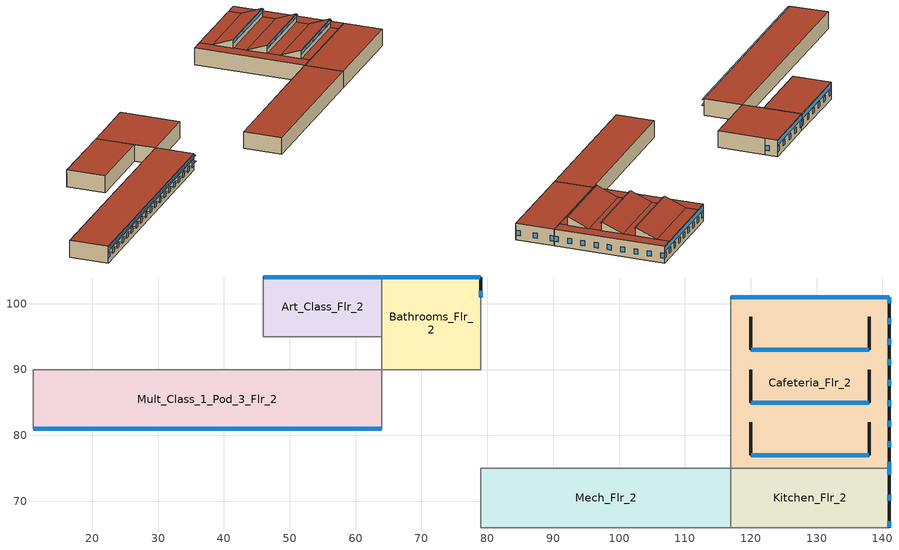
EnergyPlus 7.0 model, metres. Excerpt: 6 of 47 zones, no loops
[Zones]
Mult_Class_1_Pod_3_Flr_2
 floor to Mult_Class_1_Pod_3_Flr_1 (INT-FLOOR-TOPSIDE): 11,90 64,90 64,81 11,81 z4
 wall outside (Mass_R-13.3 ci_Ext-wall): 11,81 64,81 z4:8
 wall to Main_Corridor_Flr_2 (Standard_Int-Wall): 64,81 64,90 z4:8
 wall to Corridor_Pod_3_Flr_2 (Standard_Int-Wall): 64,90 11,90 z4:8
 wall to Corner_Class_1_Pod_3_Flr_2 (Standard_Int-Wall): 11,90 11,81 z4:8
 window (std_window_UValue_3.237_SHGC_0.390_VT_0.495): 11.05,81 11.96,81 / 13.94,81 14.85,81 / 16.83,81 17.74,81 / 19.71,81 20.63,81 / 22.6,81 23.52,81 / 25.49,81 26.4,81 / 28.38,81 29.29,81 / 31.27,81 32.18,81 / 34.15,81 35.07,81 / 37.04,81 37.96,81 / 39.93,81 40.85,81 / 42.82,81 43.73,81 / 45.71,81 46.62,81 / 48.6,81 49.51,81 / 51.48,81 52.4,81 / 54.37,81 55.29,81 / 57.26,81 58.17,81 / 60.15,81 61.06,81 / 63.04,81 63.95,81 z5.1:6.32
 window (daylight_window_UValue_3.237_SHGC_0.390_VT_0.495): 11.05,81 63.95,81 z6.8:7.8
 roof outside (IEAD_R-30 ci_Roof): 11,81 64,81 64,90 11,90 z8
Art_Class_Flr_2
 floor to Mult_Class_2_Pod_3_Flr_1 (INT-FLOOR-TOPSIDE): 46,104 64,104 64,95 46,95 z4
 wall outside (Mass_R-13.3 ci_Ext-wall): 64,104 46,104 z4:8
 wall to Corridor_Pod_3_Flr_2 (Standard_Int-Wall): 46,95 64,95 z4:8
 wall to Bathrooms_Flr_2 (Standard_Int-Wall): 64,95 64,104 z4:8
 wall to Mult_Class_2_Pod_3_Flr_2 (Standard_Int-Wall): 46,104 46,95 z4:8
 window (std_window_UValue_3.237_SHGC_0.490_VT_0.622): 63.95,104 63.04,104 / 60.55,104 59.64,104 / 57.16,104 56.24,104 / 53.76,104 52.84,104 / 50.36,104 49.45,104 / 46.96,104 46.05,104 z5.1:6.32
 window (daylight_window_UValue_3.237_SHGC_0.490_VT_0.622): 63.95,104 46.05,104 z6.79:7.8
 roof outside (IEAD_R-30 ci_Roof): 46,95 64,95 64,104 46,104 z8
Bathrooms_Flr_2
 floor to Bathrooms_Flr_1 (INT-FLOOR-TOPSIDE): 64,104 79,104 79,90 64,90 z4
 wall outside (Mass_R-13.3 ci_Ext-wall): 79,101 79,104 64,104 z4:8
 wall to Main_Corridor_Flr_2 (Standard_Int-Wall): 64,90 79,90 z4:8
 wall to Auditorium_Flr_1 (Standard_Int-Wall): 79,90 79,101 z4:8
 wall to Corridor_Pod_3_Flr_2 (Standard_Int-Wall): 64,95 64,90 z4:8
 window (std_window_UValue_3.237_SHGC_0.390_VT_0.495_east): 79,101.05 79,101.96 z5.1:6.32
 window (std_window_UValue_3.237_SHGC_0.490_VT_0.622): 78.95,104 78.04,104 / 75.45,104 74.54,104 / 71.96,104 71.04,104 / 68.46,104 67.55,104 / 64.96,104 64.05,104 z5.1:6.32
 window (daylight_window_UValue_3.237_SHGC_0.490_VT_0.622): 78.95,104 64.05,104 z6.79:7.8
 roof outside (IEAD_R-30 ci_Roof): 64,90 79,90 79,104 64,104 z8
Mech_Flr_2
 floor to Mech_Flr_1 (INT-FLOOR-TOPSIDE): 79,75 117,75 117,66 79,66 z4
 wall to Gym_Flr_1 (Standard_Int-Wall): 79,66 117,66 z4:8
 wall to Kitchen_Flr_2 (Standard_Int-Wall): 117,66 117,75 z4:8
 wall to Auditorium_Flr_1 (Standard_Int-Wall): 117,75 79,75 z4:8
 wall to Main_Corridor_Flr_2 (Standard_Int-Wall): 79,75 79,66 z4:8
 roof outside (IEAD_R-30 ci_Roof): 79,66 117,66 117,75 79,75 z8
Kitchen_Flr_2
 floor to Library_Flr_1 (INT-FLOOR-TOPSIDE): 117,75 141,75 141,66 117,66 z4
 wall outside (Mass_R-13.3 ci_Ext-wall): 141,66 141,75 z4:8
 wall to Aux_Gym_Flr_1 (Standard_Int-Wall): 117,66 141,66 z4:8
 wall to Cafeteria_Flr_2 (Standard_Int-Wall): 141,75 117,75 z4:8
 window (std_window_UValue_3.237_SHGC_0.390_VT_0.495_east): 141,66.05 141,66.96 / 141,70.04 141,70.96 / 141,74.04 141,74.95 z5.1:6.32
 roof outside (IEAD_R-30 ci_Roof): 117,66 141,66 141,75 117,75 z8
Cafeteria_Flr_2
 floor to Library_Flr_1 (INT-FLOOR-TOPSIDE): 117,101 141,101 141,75 117,75 z4
 wall outside (Mass_R-13.3 ci_Ext-wall): 141,75 141,101 117,101 z4:8; 120,77 138,77 / 120,85 138,85 / 120,93 138,93 z8:10; 138,77,10 138,77,8 138,82,8; 120,82,8 120,77,8 120,77,10; 138,85,10 138,85,8 138,90,8; 120,90,8 120,85,8 120,85,10; 138,93,10 138,93,8 138,98,8; 120,98,8 120,93,8 120,93,10
 wall to Auditorium_Flr_1 (Standard_Int-Wall): 117,101 117,75 z4:8
 window (std_window_UValue_3.237_SHGC_0.390_VT_0.495_east): 141,75.05 141,75.96 / 141,78.17 141,79.09 / 141,81.3 141,82.21 / 141,84.42 141,85.33 / 141,87.54 141,88.46 / 141,90.67 141,91.58 / 141,93.79 141,94.7 / 141,96.91 141,97.83 / 141,100.04 141,100.95 z5.1:6.32
 window (std_window_UValue_3.237_SHGC_0.490_VT_0.622): 140.95,101 140.04,101 / 138.08,101 137.16,101 / 135.2,101 134.29,101 / 132.33,101 131.42,101 / 129.46,101 128.54,101 / 126.58,101 125.67,101 / 123.71,101 122.8,101 / 120.84,101 119.92,101 / 117.96,101 117.05,101 z5.1:6.32
 window (daylight_window_UValue_3.237_SHGC_0.490_VT_0.622): 140.95,101 117.05,101 z6.8:7.8
 window (std_window_UValue_3.237_SHGC_0.390_VT_0.495): 120.05,77 137.95,77 / 120.05,85 137.95,85 / 120.05,93 137.95,93 z9.1:9.8
 roof outside (IEAD_R-30 ci_Roof): 138,101 138,75 141,75 141,101 z8; 117,101 117,75 120,75 120,101 z8; 120,77 120,75 138,75 138,77 z8; 120,85 120,82 138,82 138,85 z8; 120,93 120,90 138,90 138,93 z8; 120,101 120,98 138,98 138,101 z8; 138,77,10 138,82,8 120,82,8 120,77,10; 138,85,10 138,90,8 120,90,8 120,85,10; 138,93,10 138,98,8 120,98,8 120,93,10
shading: 11.05,80.5 11.05,81 63.95,81 63.95,80.5 z7.8; 120.05,84.65 120.05,85 137.95,85 137.95,84.65 z9.8; 120.05,76.65 120.05,77 137.95,77 137.95,76.65 z9.8; 120.05,92.65 120.05,93 137.95,93 137.95,92.65 z9.8; 11.05,80.39 11.05,81 11.96,81 11.96,80.39 z6.32; 13.94,80.39 13.94,81 14.85,81 14.85,80.39 z6.32; 16.83,80.39 16.83,81 17.74,81 17.74,80.39 z6.32; 19.71,80.39 19.71,81 20.63,81 20.63,80.39 z6.32; 22.6,80.39 22.6,81 23.52,81 23.52,80.39 z6.32; 25.49,80.39 25.49,81 26.4,81 26.4,80.39 z6.32; 28.38,80.39 28.38,81 29.29,81 29.29,80.39 z6.32; 31.27,80.39 31.27,81 32.18,81 32.18,80.39 z6.32; 34.15,80.39 34.15,81 35.07,81 35.07,80.39 z6.32; 37.04,80.39 37.04,81 37.96,81 37.96,80.39 z6.32; 39.93,80.39 39.93,81 40.85,81 40.85,80.39 z6.32; 42.82,80.39 42.82,81 43.73,81 43.73,80.39 z6.32; 45.71,80.39 45.71,81 46.62,81 46.62,80.39 z6.32; 48.6,80.39 48.6,81 49.51,81 49.51,80.39 z6.32; 51.48,80.39 51.48,81 52.4,81 52.4,80.39 z6.32; 54.37,80.39 54.37,81 55.29,81 55.29,80.39 z6.32; 57.26,80.39 57.26,81 58.17,81 58.17,80.39 z6.32; 60.15,80.39 60.15,81 61.06,81 61.06,80.39 z6.32; 63.04,80.39 63.04,81 63.95,81 63.95,80.39 z6.32
[Building]
Secondary School Low-Energy Fan Coil: North Axis=0; Terrain=City; Loads Convergence Tolerance Value=0.04; Temperature Convergence Tolerance Value=0.2; Solar Distribution=FullExterior; Maximum Number of Warmup Days=25; Minimum Number of Warmup Days=6
[Site:Location]
USA NM-ALBUQUERQUE: Latitude {deg}=35.03; Longitude {deg}=-106.62; Time Zone {hr}=-7; Elevation {m}=1619
[Site:GroundTemperature:BuildingSurface]
19.213, 19.212, 19.191, 19.196, 20.446, 21.39, 21.565, 21.74, 21.83, 19.836, 19.374, 19.272
[Site:WaterMainsTemperature]
Calculation Method=CORRELATION; Annual Average Outdoor Air Temperature {C}=13.18; Maximum Difference In Monthly Average Outdoor Air Temperatures {deltaC}=24
[SizingPeriod:DesignDay] Barometric Pressure {Pa}=83328; Rain {0-no,1-yes}=0; Snow on ground {0-no,1-yes}=0; Day of Month=21; Daylight Savings Time Indicator=0; Humidity Indicating Type=WetBulb
Name | Maximum Dry-Bulb Temperature {C} | Daily Temp Range {C} | Humidity Indicating Conditions at Maximum Dry-Bulb | Wind Speed {m/s} design conditions vs. traditional 6.71 m/s (15 mph) | Wind Direction {Degrees; N=0, S=180} | Clearness {0.0 to 1.1} | Month | Day Type | Wind Speed {m/s} design conditions vs. traditional 3.35 m/s (7mph)
ALBUQUERQUE Ann Htg 99.6% Condns DB | -9 | 0 | -9 | 3.3 | 0 | 0 | 1 | WinterDesignDay
ALBUQUERQUE Ann Clg .4% Condns DB=>MWB | 35.6 | 14.1 | 15.7 |  | 260 | 1 | 7 | SummerDesignDay | 4.4
ALBUQUERQUE Ann Clg .4% Condns WB=>MDB | 28.3 | 14.1 | 18.5 |  | 260 | 1 | 7 | SummerDesignDay | 4.4
[WindowMaterial:SimpleGlazingSystem] U-Factor=1.931
Name | Solar Heat Gain Coefficient | Visible Transmittance
SOUTH | 0.75 | 0.75
EAST | 0.4 | 0.4
NORTH | 0.62 | 0.62
[Material] Thermal Absorptance=0.9
Name | Roughness | Thickness | Conductivity | Density | Specific Heat | Solar Absorptance | Visible Absorptance | Thickness {m} | Conductivity {W/m-K} | Density {kg/m3} | Specific Heat {J/kg-K}
Roof Membrane | VeryRough | 0.0095 | 0.16 | 1121.29 | 1460 | 0.7 | 0.7
Roof Insulation [32] | MediumRough | 0.2571 | 0.049 | 265 | 836.8 | 0.7 | 0.7
Metal Decking | MediumSmooth | 0.0015 | 45.006 | 7680 | 418.4 | 0.7 | 0.3
GP01 1/2 GYPSUM | Smooth | 0.0127 | 0.16 | 800 | 1090 | 0.7 | 0.5
1IN Stucco | Smooth | 0.0253 | 0.6918 | 1858 | 837 | 0.92 | 0.92
8IN Concrete HW | MediumRough | 0.2033 | 1.7296 | 2243 | 837 | 0.65 | 0.65
Wall Insulation [61] | MediumRough | 0.0785 | 0.0432 | 91 | 837 | 0.5 | 0.5
1/2IN Gypsum | Smooth | 0.0127 | 0.16 | 784.9 | 830 | 0.92 | 0.92
Std Wood 6inch | MediumSmooth |  |  |  |  | 0.7 | 0.7 | 0.15 | 0.12 | 540 | 1210
Std MAT-CC05 4 MW CONCRETE | Rough |  |  |  |  | 0.7 | 0.2 | 0.1 | 0.858 | 1968 | 836.8
[Material:NoMass]
Std CP02 CARPET PAD: Roughness=VeryRough; Thermal Resistance {m2-K/W}=0.21648; Thermal Absorptance=0.9; Solar Absorptance=0.7; Visible Absorptance=0.8
[Construction]
std_window_UValue_3.237_SHGC_0.390_VT_0.495; daylight_window_UValue_3.237_SHGC_0.390_VT_0.495: SOUTH
std_window_UValue_3.237_SHGC_0.390_VT_0.495_east: EAST
std_window_UValue_3.237_SHGC_0.490_VT_0.622; daylight_window_UValue_3.237_SHGC_0.490_VT_0.622: NORTH
IEAD_R-30 ci_Roof: Roof Membrane, Roof Insulation [32], Metal Decking
Standard_Int-Wall: GP01 1/2 GYPSUM, GP01 1/2 GYPSUM
Mass_R-13.3 ci_Ext-wall: 1IN Stucco, 8IN Concrete HW, Wall Insulation [61], 1/2IN Gypsum
InteriorFurnishings: Std Wood 6inch
INT-FLOOR-TOPSIDE: Std MAT-CC05 4 MW CONCRETE, Std CP02 CARPET PAD
[Zone] Type=1; Multiplier=1; Floor Area {m2}=AutoCalculate; Part of Total Floor Area=Yes
Name | Ceiling Height {m} | Volume {m3}
Mult_Class_1_Pod_3_Flr_2 | 4 | 1908
Art_Class_Flr_2 | 4 | 648
Bathrooms_Flr_2 | 4 | 840
Mech_Flr_2 | 4 | 1368
Kitchen_Flr_2 | 4 | 864
Cafeteria_Flr_2 | 4.33 | 2766
[InternalMass] Construction=InteriorFurnishings
Name | Zone | Surface Area
Mult_Class_1_Pod_3_Flr_2 Internal Mass | Mult_Class_1_Pod_3_Flr_2 | 954
Art_Class_Flr_2 Internal Mass | Art_Class_Flr_2 | 324
Bathrooms_Flr_2 Internal Mass | Bathrooms_Flr_2 | 420
Mech_Flr_2 Internal Mass | Mech_Flr_2 | 684
Kitchen_Flr_2 Internal Mass | Kitchen_Flr_2 | 432
Cafeteria_Flr_2 Internal Mass | Cafeteria_Flr_2 | 1248
[ZoneInfiltration:DesignFlowRate] Schedule=INFIL_SCH; Design Volume Flow Rate Calculation Method=Flow/ExteriorWallArea; Flow per Exterior Surface Area {m3/s/m2}=0.000302; Constant Term Coefficient=1; Temperature Term Coefficient=0; Velocity Term Coefficient=0; Velocity Squared Term Coefficient=0
Name | Zone
Mult_Class_1_Pod_3_Flr_2_Infiltration | Mult_Class_1_Pod_3_Flr_2
Art_Class_Flr_2_Infiltration | Art_Class_Flr_2
Bathrooms_Flr_2_Infiltration | Bathrooms_Flr_2
Kitchen_Flr_2_Infiltration | Kitchen_Flr_2
Cafeteria_Flr_2_Infiltration | Cafeteria_Flr_2
[People] Number of People Calculation Method=People; Fraction Radiant=0.3; User Specified Sensible Fraction=AUTOCALCULATE; Activity Level Schedule=ACTIVITY_SCH; Carbon Dioxide Generation Rate {m3/s-W}=3.82E-8; Enable ASHRAE 55 Comfort Warnings=No; MRT Calculation=ZoneAveraged; Work Efficiency Schedule=WORK_EFF_SCH; Clothing Schedule=CLOTHING_SCH; Air Velocity Schedule=AIR_VELO_SCH; Thermal Comfort Report=FANGER
Name | Zone | Schedule | Number of People
Mult_Class_1_Pod_3_Flr_2 People | Mult_Class_1_Pod_3_Flr_2 | Bldg_Occ_Sch | 166.95
Art_Class_Flr_2 People | Art_Class_Flr_2 | Bldg_Occ_Sch | 32.4
Cafeteria_Flr_2 People | Cafeteria_Flr_2 | Cafe_Occ_Sch | 624
[Lights] Design Level Calculation Method=LightingLevel; Return Air Fraction=0; Fraction Radiant=0.37; Fraction Visible=0.2; Fraction Replaceable=1; Return Air Fraction is Calculated from Plenum Temperature=No
Name | Zone | Schedule | Design Level {W}
Mult_Class_1_Pod_3_Flr_2_Lights | Mult_Class_1_Pod_3_Flr_2 | Mult_Class_1_Pod_3_Flr_2_South_Class | 4106.97
Art_Class_Flr_2_Lights | Art_Class_Flr_2 | Art_Class_Flr_2_North_Class | 1394.82
Bathrooms_Flr_2_Lights | Bathrooms_Flr_2 | Bldg_Light_Sch | 1129.8
Mech_Flr_2_Lights | Mech_Flr_2 | Bldg_Light_Sch | 1474.02
Kitchen_Flr_2_Lights | Kitchen_Flr_2 | Bldg_Light_Sch | 1859.76
Cafeteria_Flr_2_Lights | Cafeteria_Flr_2 | Cafeteria_Flr_2_Cafe | 4698.72
[ElectricEquipment] Design Level Calculation Method=EquipmentLevel
Name | Zone | Schedule | Design Level {W} | Fraction Latent | Fraction Radiant | Fraction Lost
Mult_Class_1_Pod_3_Flr_2_PlugMisc_Equip | Mult_Class_1_Pod_3_Flr_2 | Bldg_Equip_Sch | 2771.37 | 0 | 0.5 | 0
Art_Class_Flr_2_PlugMisc_Equip | Art_Class_Flr_2 | Art_Class_Flr_2_Kiln_Sch | 6591.78 | 0 | 0.5 | 0
Bathrooms_Flr_2_PlugMisc_Equip | Bathrooms_Flr_2 | Bldg_Equip_Sch | 541.8 | 0 | 0.5 | 0
Mech_Flr_2_PlugMisc_Equip | Mech_Flr_2 | Bldg_Equip_Sch | 882.36 | 0 | 0.5 | 0
Kitchen_Flr_2_PlugMisc_Equip | Kitchen_Flr_2 | Kit_Elec_Equip_Sch | 27900.7 | 0.25 | 0.3 | 0.2
Cafeteria_Flr_2_PlugMisc_Equip | Cafeteria_Flr_2 | Bldg_Equip_Sch | 7257.12 | 0 | 0.5 | 0
[GasEquipment]
Kitchen_Flr_2_GasMisc_Equip: Zone=Kitchen_Flr_2; Schedule=Kit_Gas_Equip_Sch; Design Level Calculation Method=EquipmentLevel; Design Level {W}=64406.9; Fraction Latent=0.1; Fraction Radiant=0.2; Fraction Lost=0.7; Carbon Dioxide Generation Rate {m3/s-W}=3.96E-8
[Exterior:Lights]
Exterior Facade Lighting: Schedule=Ext_Light_Sch; Design Level=18979.8; Control Option=AstronomicalClock
[Schedule:Compact]
Bldg_Light_Sch: Fraction, Through: 6/30, For: Weekdays, Until: 06:00, 0.2, Until: 07:00, 0.4, Until: 16:00, 0.9, Until: 19:00, 0.7, Until: 21:00, 0.5, Until: 24:00, 0.2, For: SummerDesignDay, Until: 24:00, 1, For: WinterDesignDay, Until: 24:00, 0, For: AllOtherDays, Until: 24:00, 0.2, Through: 9/1, For: Weekdays, Until: 08:00, 0.2, Until: 14:00, 0.5, Until: 24:00, 0.2, For: SummerDesignDay, Until: 24:00, 1, For: WinterDesignDay, Until: 24:00, 0, For: AllOtherDays, Until: 24:00, 0.2, Through: 12/31, For: Weekdays, Until: 06:00, 0.2, Until: 07:00, 0.4, Until: 16:00, 0.9, Until: 19:00, 0.7, Until: 21:00, 0.5, Until: 24:00, 0.2, For: SummerDesignDay, Until: 24:00, 1, For: WinterDesignDay, Until: 24:00, 0, For: AllOtherDays, Until: 24:00, 0.2
Bldg_Occ_Sch: Fraction, Through: 6/30, For: Weekdays, Until: 08:00, 0, Until: 09:00, 0.5, Until: 11:00, 0.45, Until: 13:00, 0.2, Until: 14:00, 0.45, Until: 17:00, 0.05, Until: 24:00, 0, For: SummerDesignDay, Until: 24:00, 1, For: AllOtherDays, Until: 24:00, 0, Through: 9/1, For: Weekdays, Until: 09:00, 0, Until: 13:00, 0.05, Until: 24:00, 0, For: SummerDesignDay, Until: 24:00, 1, For: AllOtherDays, Until: 24:00, 0, Through: 12/31, For: Weekdays, Until: 08:00, 0, Until: 09:00, 0.5, Until: 11:00, 0.45, Until: 13:00, 0.2, Until: 14:00, 0.45, Until: 17:00, 0.05, Until: 24:00, 0, For: SummerDesignDay, Until: 24:00, 1, For: AllOtherDays, Until: 24:00, 0
Cafe_Occ_Sch: Fraction, Through: 6/30, For: Weekdays, Until: 07:00, 0, Until: 08:00, 0.15, Until: 11:00, 0, Until: 13:00, 0.95, Until: 24:00, 0, For: SummerDesignDay, Until: 24:00, 1, For: AllOtherDays, Until: 24:00, 0, Through: 9/1, For: AllDays, Until: 24:00, 0, Through: 12/31, For: Weekdays, Until: 07:00, 0, Until: 08:00, 0.15, Until: 11:00, 0, Until: 13:00, 0.95, Until: 24:00, 0, For: SummerDesignDay, Until: 24:00, 1, For: AllOtherDays, Until: 24:00, 0
Infil_Sch: Fraction, Through: 6/30, For: WinterDesignDay SummerDesignDay, Until: 24:00, 1, For: Weekdays, Until: 06:00, 0.5, Until: 18:00, 1, Until: 24:00, 0.5, For: AllOtherDays, Until: 24:00, 0.5, Through: 9/1, For: WinterDesignDay SummerDesignDay, Until: 24:00, 1, For: Weekdays, Until: 08:00, 0.5, Until: 13:00, 1, Until: 24:00, 0.5, For: AllOtherDays, Until: 24:00, 0.5, Through: 12/31, For: WinterDesignDay SummerDesignDay, Until: 24:00, 1, For: Weekdays, Until: 06:00, 0.5, Until: 18:00, 1, Until: 24:00, 0.5, For: AllOtherDays, Until: 24:00, 0.5
Work_Eff_Sch: Fraction, Through: 12/31, For: AllDays, Until: 24:00, 0
Air_Velo_Sch: Any Number, Through: 12/31, For: AllDays, Until: 24:00, 0.2
Clothing_Sch: Any Number, Through: 04/30, For: AllDays, Until: 24:00, 1.1, Through: 09/30, For: AllDays, Until: 24:00, 0.6, Through: 12/31, For: AllDays, Until: 24:00, 1.1
Activity_Sch: Any Number, Through: 12/31, For: AllDays, Until: 24:00, 120
Bldg_Equip_Sch: Fraction, Through: 6/30, For: Weekdays SummerDesignDay, Until: 08:00, 0.25, Until: 15:00, 0.65, Until: 24:00, 0.25, For: WinterDesignDay, Until: 24:00, 0, For: AllOtherDays, Until: 24:00, 0.25, Through: 9/1, For: Weekdays SummerDesignDay, Until: 08:00, 0.25, Until: 13:00, 0.65, Until: 24:00, 0.25, For: WinterDesignDay, Until: 24:00, 0, For: AllOtherDays, Until: 24:00, 0.25, Through: 12/31, For: Weekdays SummerDesignDay, Until: 08:00, 0.25, Until: 15:00, 0.65, Until: 24:00, 0.25, For: WinterDesignDay, Until: 24:00, 0, For: AllOtherDays, Until: 24:00, 0.25
Kit_Elec_Equip_Sch: Fraction, Through: 6/30, For: Weekdays SummerDesignDay, Until: 06:00, 0.38, Until: 07:00, 0.86, Until: 08:00, 1, Until: 11:00, 0.77, Until: 13:00, 1, Until: 14:00, 0.6, Until: 15:00, 0.46, Until: 24:00, 0.38, For: WinterDesignDay, Until: 24:00, 0, For: AllOtherDays, Until: 24:00, 0.38, Through: 9/1, For: WinterDesignDay, Until: 24:00, 0, For: AllOtherDays, Until: 24:00, 0.38, Through: 12/31, For: Weekdays SummerDesignDay, Until: 06:00, 0.38, Until: 07:00, 0.86, Until: 08:00, 1, Until: 11:00, 0.77, Until: 13:00, 1, Until: 14:00, 0.6, Until: 15:00, 0.46, Until: 24:00, 0.38, For: WinterDesignDay, Until: 24:00, 0, For: AllOtherDays, Until: 24:00, 0.38
Kit_Gas_Equip_Sch: Fraction, Through: 6/30, For: Weekdays SummerDesignDay, Until: 03:00, 0.02, Until: 06:00, 0.22, Until: 07:00, 0.99, Until: 08:00, 0.79, Until: 10:00, 0.4, Until: 11:00, 0.86, Until: 13:00, 1, Until: 24:00, 0.02, For: WinterDesignDay, Until: 24:00, 0, For: AllOtherDays, Until: 24:00, 0.02, Through: 9/1, For: WinterDesignDay, Until: 24:00, 0, For: AllOtherDays, Until: 24:00, 0.02, Through: 12/31, For: Weekdays SummerDesignDay, Until: 03:00, 0.02, Until: 06:00, 0.22, Until: 07:00, 0.99, Until: 08:00, 0.79, Until: 10:00, 0.4, Until: 11:00, 0.86, Until: 13:00, 1, Until: 24:00, 0.02, For: WinterDesignDay, Until: 24:00, 0, For: AllOtherDays, Until: 24:00, 0.02
Ext_Light_Sch: Fraction, Through: 12/31, For: AllDays, Until: 06:00, 0.25, Until: 24:00, 1
[Schedule:File] Number of Hours of Data=8760; Column Separator=Comma
Name | File | Column Number | Rows to Skip at Top
Mult_Class_1_Pod_3_Flr_2_South_Class | South_Class.csv | 6 | 2
Art_Class_Flr_2_North_Class | North_Class.csv | 6 | 2
Art_Class_Flr_2_Kiln_Sch | Kiln_Sch.csv | 5 | 1
Cafeteria_Flr_2_Cafe | Cafe.csv | 6 | 2
